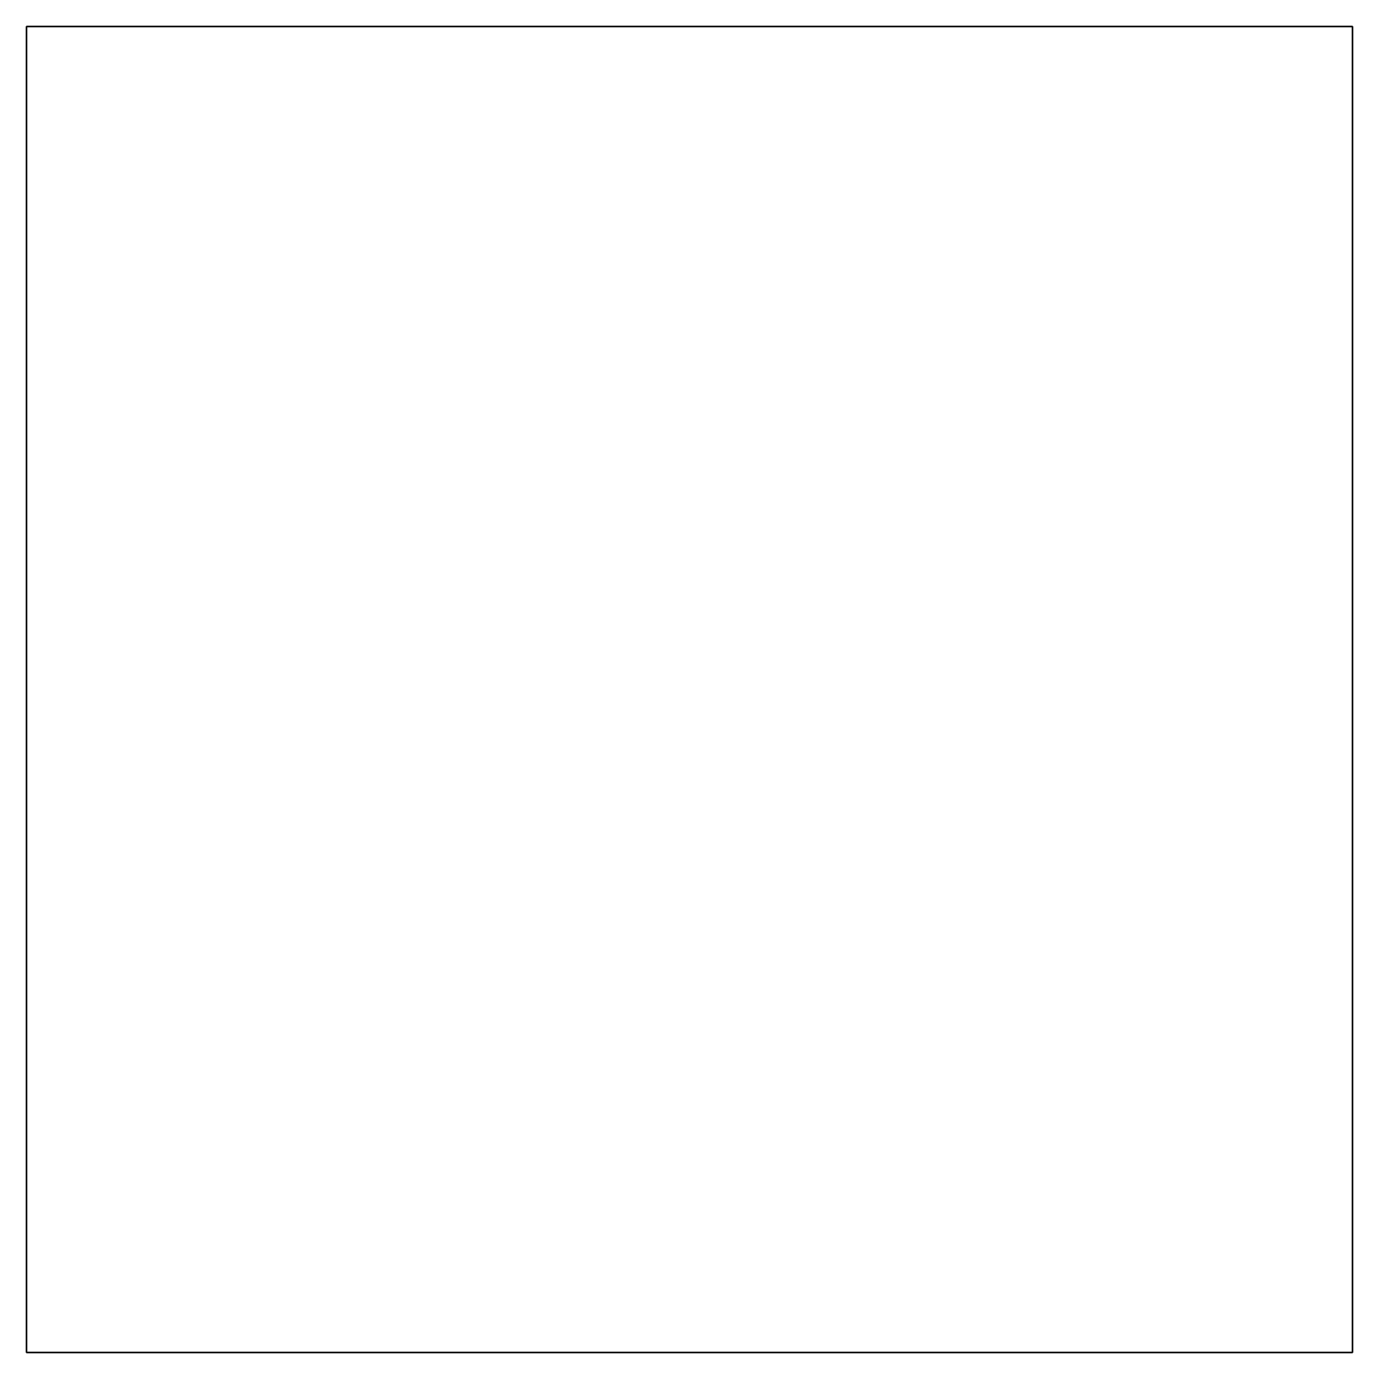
# Model space of a CAD drawing. Header units: metres. Extents: x -5 to 5, y -5 to 5.
import ezdxf

# ---------------------------------------------------------------- set-up
doc = ezdxf.new("R2010")
doc.units = ezdxf.units.M

msp = doc.modelspace()

# ---------------------------------------------------------------- linework, layer by layer
for points in [[(-5, -5, -5), (5, -5, -5), (5, 5, -5), (-5, 5, -5)], [(-5, -5, 5), (5, -5, 5), (5, 5, 5), (-5, 5, 5)], [(5, 5, -5), (-5, 5, -5), (-5, 5, 5), (5, 5, 5)], [(-5, 5, -5), (-5, -5, -5), (-5, -5, 5), (-5, 5, 5)], [(5, -5, -5), (5, 5, -5), (5, 5, 5), (5, -5, 5)], [(-5, -5, -5), (5, -5, -5), (5, -5, 5), (-5, -5, 5)]]:
    msp.add_3dface(points)

doc.saveas('drawing.dxf')
